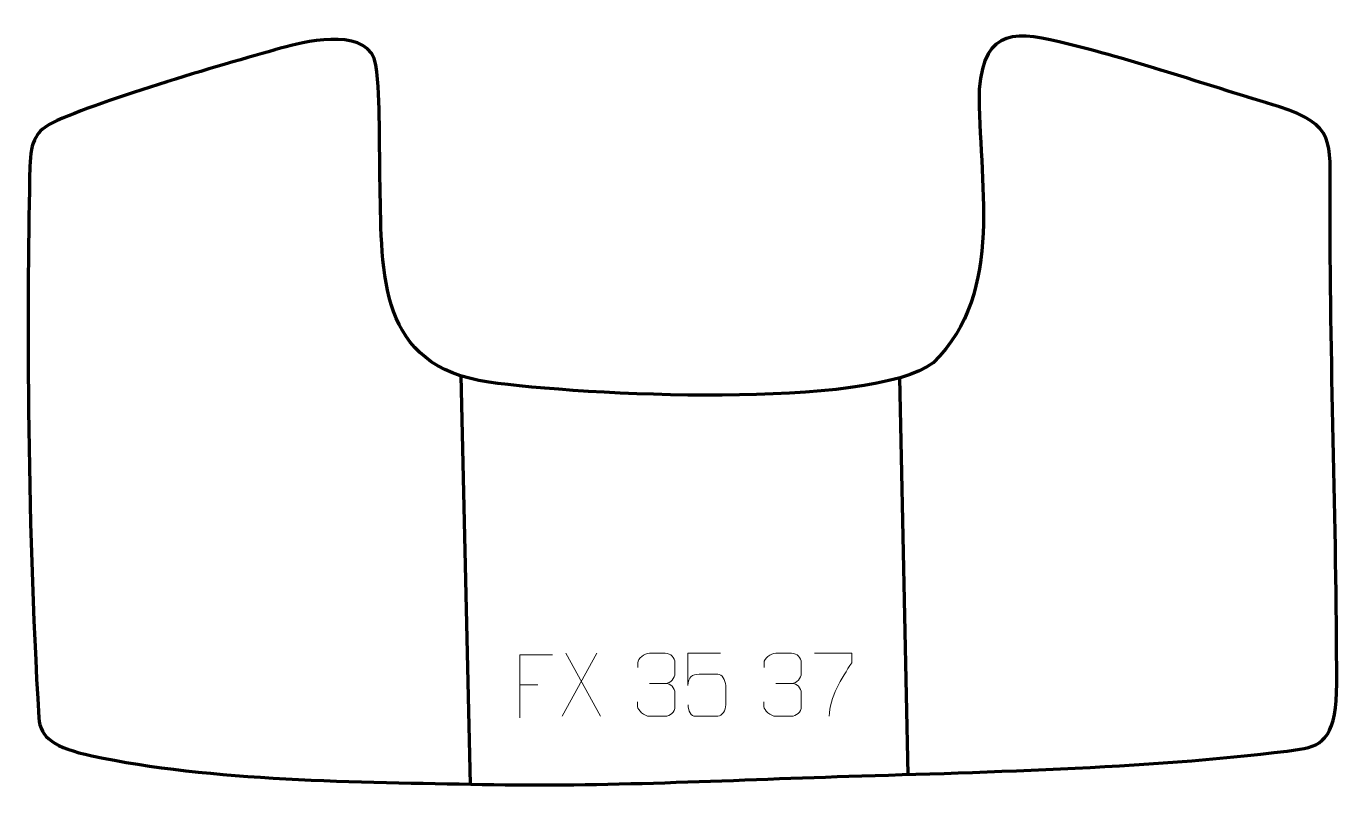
# Model space of a CAD drawing. Header units: millimetres. Extents: x 1018 to 1537, y 328 to 629.
import ezdxf

# ---------------------------------------------------------------- set-up
doc = ezdxf.new("R2010")
doc.units = ezdxf.units.MM
doc.header["$MEASUREMENT"] = 0
doc.layers.add('layer 2', color=7, linetype='Continuous')
doc.layers.add('layer 3', color=7, linetype='Continuous')

msp = doc.modelspace()

# ---------------------------------------------------------------- linework, layer by layer
at = {"layer": 'layer 2', "color": 140, "lineweight": 158}
for points in [[(1189.9444, 490.8984), (1189.9444, 490.8984), (1193.5295, 329.2347), (1193.5295, 329.2347)], [(1363.5004, 490.1023), (1363.5004, 490.1023), (1366.8197, 333.074), (1366.8197, 333.074)]]:
    msp.add_open_spline(points, degree=3, dxfattribs=at)
at = {"layer": 'layer 3', "color": 242, "lineweight": 158}
msp.add_open_spline([(1120.7098, 621.234), (1130.3571, 623.8912), (1154.0914, 628.6661), (1156.2436, 614.0533), (1156.2436, 614.0533), (1158.2151, 599.5265), (1157.4753, 581.3911), (1157.9507, 566.1942), (1157.9507, 566.1942), (1158.5746, 530.8185), (1157.1279, 494.7752), (1200.9482, 488.4027), (1200.9482, 488.4027), (1237.5182, 483.2188), (1352.2319, 477.3317), (1376.9346, 496.123), (1376.9346, 496.123), (1405.8584, 524.3944), (1394.5256, 568.56), (1395.1494, 604.3128), (1395.1494, 604.3128), (1397.1126, 629.3561), (1410.175, 627.2173), (1430.5277, 622.3034), (1430.5277, 622.3034), (1458.2151, 615.3221), (1486.5117, 605.736), (1513.9703, 597.3861), (1513.9703, 597.3861), (1536.0127, 590.4161), (1534.1525, 583.5924), (1534.0213, 562.0182), (1534.0213, 562.0182), (1533.9063, 497.6457), (1536.6263, 433.3204), (1536.6804, 369.0559), (1536.6804, 369.0559), (1536.6972, 349.217), (1531.6975, 344.362), (1522.0288, 343.0396), (1522.0288, 343.0396), (1468.8019, 335.7611), (1397.806, 334.0275), (1343.5389, 332.371), (1343.5389, 332.371), (1294.2595, 330.8339), (1246.9101, 328.2025), (1198.3606, 329.1438), (1198.3606, 329.1438), (1150.0228, 330.0772), (1090.7429, 330.3972), (1043.8289, 340.4696), (1043.8289, 340.4696), (1028.9324, 343.6677), (1023.3046, 347.6956), (1022.8268, 355.4464), (1022.8268, 355.4464), (1017.8082, 436.8545), (1018.1324, 525.4224), (1019.2431, 573.8432), (1019.2431, 573.8432), (1019.4795, 584.1505), (1022.2581, 588.2141), (1028.178, 591.0698), (1028.178, 591.0698), (1047.9546, 600.6097), (1098.4874, 614.9618), (1120.7098, 621.234)], degree=3, knots=[0, 0, 0, 0, 0.05555556, 0.05555556, 0.05555556, 0.05555556, 0.11111111, 0.11111111, 0.11111111, 0.11111111, 0.16666667, 0.16666667, 0.16666667, 0.16666667, 0.22222222, 0.22222222, 0.22222222, 0.22222222, 0.27777778, 0.27777778, 0.27777778, 0.27777778, 0.33333333, 0.33333333, 0.33333333, 0.33333333, 0.38888889, 0.38888889, 0.38888889, 0.38888889, 0.44444444, 0.44444444, 0.44444444, 0.44444444, 0.5, 0.5, 0.5, 0.5, 0.55555556, 0.55555556, 0.55555556, 0.55555556, 0.61111111, 0.61111111, 0.61111111, 0.61111111, 0.66666667, 0.66666667, 0.66666667, 0.66666667, 0.72222222, 0.72222222, 0.72222222, 0.72222222, 0.77777778, 0.77777778, 0.77777778, 0.77777778, 0.83333333, 0.83333333, 0.83333333, 0.83333333, 0.88888889, 0.88888889, 0.88888889, 0.88888889, 1, 1, 1, 1], dxfattribs=at)
at = {"layer": 'layer 3', "color": 250, "lineweight": 9}
for points, knots in [([(1226.1185, 380.5046), (1226.1185, 380.5046), (1213.2445, 380.5046), (1213.2445, 380.5046), (1213.2445, 380.5046), (1213.2445, 380.5046), (1213.2445, 355.551), (1213.2445, 355.551)], [0, 0, 0, 0, 0.33333333, 0.33333333, 0.33333333, 0.33333333, 1, 1, 1, 1]), ([(1259.9186, 375.3885), (1259.9186, 375.3885), (1259.9186, 377.2457), (1259.9186, 377.2457), (1259.9186, 377.2457), (1259.9043, 378.9876), (1262.5688, 381.1057), (1264.6279, 381.083), (1264.6279, 381.083), (1266.692, 381.083), (1268.756, 381.083), (1270.8197, 381.083), (1270.8197, 381.083), (1273.0142, 381.0918), (1274.6125, 379.245), (1274.6569, 377.3329), (1274.6569, 377.3329), (1274.6565, 375.8978), (1274.6565, 374.4627), (1274.6569, 373.0272), (1274.6569, 373.0272), (1274.6083, 371.3737), (1273.0057, 369.1437), (1270.8074, 369.1537), (1270.8074, 369.1537), (1273.0111, 369.1425), (1274.6191, 367.3393), (1274.6731, 365.2798), (1274.6731, 365.2798), (1274.6727, 363.4951), (1274.6727, 361.7104), (1274.6731, 359.9253), (1274.6731, 359.9253), (1274.6832, 357.8639), (1272.6283, 356.1008), (1270.8074, 356.1089), (1270.8074, 356.1089), (1268.7421, 356.1092), (1266.6769, 356.1092), (1264.6113, 356.1089), (1264.6113, 356.1089), (1262.4427, 356.1204), (1259.9117, 358.5206), (1259.8931, 359.9824), (1259.8931, 359.9824), (1259.8931, 359.9824), (1259.8931, 361.891), (1259.8931, 361.891)], [0, 0, 0, 0, 0.07692308, 0.07692308, 0.07692308, 0.07692308, 0.15384615, 0.15384615, 0.15384615, 0.15384615, 0.23076923, 0.23076923, 0.23076923, 0.23076923, 0.30769231, 0.30769231, 0.30769231, 0.30769231, 0.38461538, 0.38461538, 0.38461538, 0.38461538, 0.46153846, 0.46153846, 0.46153846, 0.46153846, 0.53846154, 0.53846154, 0.53846154, 0.53846154, 0.61538462, 0.61538462, 0.61538462, 0.61538462, 0.69230769, 0.69230769, 0.69230769, 0.69230769, 0.76923077, 0.76923077, 0.76923077, 0.76923077, 0.84615385, 0.84615385, 0.84615385, 0.84615385, 1, 1, 1, 1]), ([(1292.6773, 381.0508), (1292.6773, 381.0508), (1279.8256, 381.0508), (1279.8256, 381.0508), (1279.8256, 381.0508), (1279.8259, 376.8202), (1279.8259, 372.5893), (1279.8256, 368.3581), (1279.8256, 368.3581), (1279.8253, 371.6682), (1281.4563, 372.74), (1284.2683, 372.8005), (1284.2683, 372.8005), (1286.7079, 372.8008), (1289.1474, 372.8008), (1291.5866, 372.8005), (1291.5866, 372.8005), (1293.2364, 372.8073), (1294.7113, 370.4268), (1294.7398, 368.3581), (1294.7398, 368.3581), (1294.7395, 365.7708), (1294.7395, 363.1832), (1294.7398, 360.5955), (1294.7398, 360.5955), (1294.786, 358.6361), (1293.2866, 356.1998), (1291.6607, 356.1413), (1291.6607, 356.1413), (1289.7042, 356.1416), (1284.8092, 356.1416), (1282.8522, 356.1413), (1282.8522, 356.1413), (1281.0067, 356.1325), (1279.8996, 358.0973), (1279.8788, 360.6484)], [0, 0, 0, 0, 0.1, 0.1, 0.1, 0.1, 0.2, 0.2, 0.2, 0.2, 0.3, 0.3, 0.3, 0.3, 0.4, 0.4, 0.4, 0.4, 0.5, 0.5, 0.5, 0.5, 0.6, 0.6, 0.6, 0.6, 0.7, 0.7, 0.7, 0.7, 0.8, 0.8, 0.8, 0.8, 1, 1, 1, 1]), ([(1309.9186, 375.3885), (1309.9186, 375.3885), (1309.9186, 377.2457), (1309.9186, 377.2457), (1309.9186, 377.2457), (1309.9043, 378.9876), (1312.5688, 381.1057), (1314.6279, 381.083), (1314.6279, 381.083), (1316.692, 381.083), (1318.756, 381.083), (1320.8197, 381.083), (1320.8197, 381.083), (1323.0142, 381.0918), (1324.6125, 379.245), (1324.6569, 377.3329), (1324.6569, 377.3329), (1324.6565, 375.8978), (1324.6565, 374.4627), (1324.6569, 373.0272), (1324.6569, 373.0272), (1324.6083, 371.3737), (1323.0057, 369.1437), (1320.8074, 369.1537), (1320.8074, 369.1537), (1323.0111, 369.1425), (1324.6191, 367.3393), (1324.6731, 365.2798), (1324.6731, 365.2798), (1324.6727, 363.4951), (1324.6727, 361.7104), (1324.6731, 359.9253), (1324.6731, 359.9253), (1324.6832, 357.8639), (1322.6283, 356.1008), (1320.8074, 356.1089), (1320.8074, 356.1089), (1318.7421, 356.1092), (1316.6769, 356.1092), (1314.6113, 356.1089), (1314.6113, 356.1089), (1312.4427, 356.1204), (1309.9117, 358.5206), (1309.8931, 359.9824), (1309.8931, 359.9824), (1309.8931, 359.9824), (1309.8931, 361.891), (1309.8931, 361.891)], [0, 0, 0, 0, 0.07692308, 0.07692308, 0.07692308, 0.07692308, 0.15384615, 0.15384615, 0.15384615, 0.15384615, 0.23076923, 0.23076923, 0.23076923, 0.23076923, 0.30769231, 0.30769231, 0.30769231, 0.30769231, 0.38461538, 0.38461538, 0.38461538, 0.38461538, 0.46153846, 0.46153846, 0.46153846, 0.46153846, 0.53846154, 0.53846154, 0.53846154, 0.53846154, 0.61538462, 0.61538462, 0.61538462, 0.61538462, 0.69230769, 0.69230769, 0.69230769, 0.69230769, 0.76923077, 0.76923077, 0.76923077, 0.76923077, 0.84615385, 0.84615385, 0.84615385, 0.84615385, 1, 1, 1, 1]), ([(1329.8752, 381.0753), (1329.8752, 381.0753), (1344.6913, 381.0753), (1344.6913, 381.0753), (1344.6913, 381.0753), (1344.691, 379.8257), (1344.691, 378.5761), (1344.6913, 377.3263), (1344.6913, 377.3263), (1340.6969, 371.3292), (1335.7817, 363.4956), (1335.7817, 356.1168)], [0, 0, 0, 0, 0.25, 0.25, 0.25, 0.25, 0.5, 0.5, 0.5, 0.5, 1, 1, 1, 1])]:
    msp.add_open_spline(points, degree=3, knots=knots, dxfattribs=at)
for points in [[(1243.6989, 381.0728), (1243.6989, 381.0728), (1229.9583, 356.177), (1229.9583, 356.177)], [(1231.4129, 381.0728), (1231.4129, 381.0728), (1245.1535, 356.1193), (1245.1535, 356.1193)], [(1213.2445, 368.6249), (1213.2445, 368.6249), (1220.4126, 368.6249), (1220.4126, 368.6249)], [(1264.6283, 369.1433), (1264.6283, 369.1433), (1270.8247, 369.1433), (1270.8247, 369.1433)], [(1314.6283, 369.1433), (1314.6283, 369.1433), (1320.8247, 369.1433), (1320.8247, 369.1433)]]:
    msp.add_open_spline(points, degree=3, dxfattribs=at)

doc.saveas('drawing.dxf')
